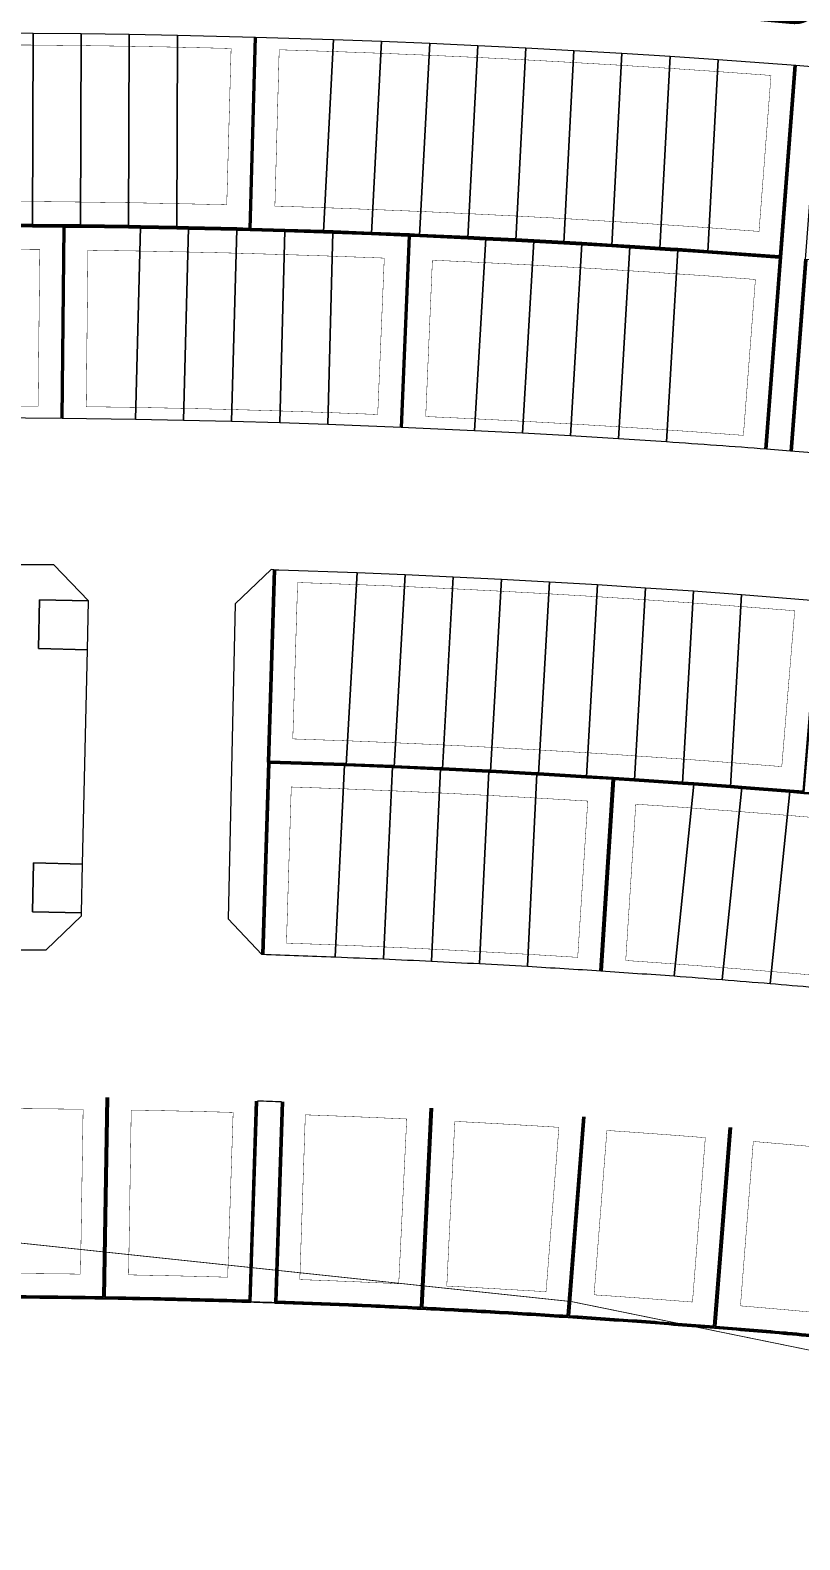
# Model space of a CAD drawing. Header units: centimetres. Extents: x -6122352 to 6876996, y -1694241 to 2592194.
# Drawn here: x 590371 to 686316, y 53907 to 242082 of the extents above; entities that cross this region are included whole.
import ezdxf

# ---------------------------------------------------------------- set-up
doc = ezdxf.new("R2010")
doc.units = ezdxf.units.CM
doc.header["$MEASUREMENT"] = 0
doc.linetypes.add('XR-AR-END-SETTING OUT PLAN$0$23261-XR-AR-SI-GF$0$HIDDEN', pattern=[0.375, 0.25, -0.125])
for name, color, linetype, lineweight, true_color in [('08-Compound Wall-2', 6, 'Continuous', 25, 0xff00ff), ('23585-XR-AR-DAMAC PLOT LIMITS$0$1-End units', 7, 'Continuous', 5, 0xf8991e), ('23585-XR-AR-DAMAC PLOT LIMITS$0$1-Open Space', 7, 'Continuous', 5, 0x90cf5a), ('23585-XR-AR-DAMAC PLOT LIMITS$0$1-Utility', 7, 'Continuous', 5, 0x8db1ff)]:
    doc.layers.add(name, color=color, linetype=linetype, lineweight=lineweight, true_color=true_color)
for name, color, linetype, lineweight in [('23585-XR-AR-BOUNDARY WALLS AND SETBACKS$0$A-ANNO-TEXT', 3, 'Continuous', 25), ('23585-XR-AR-DAMAC PLOT LIMITS$0$1-Mid units', 41, 'Continuous', 5), ('A-ANNO-TEXT', 3, 'Continuous', 25)]:
    doc.layers.add(name, color=color, linetype=linetype, lineweight=lineweight)
for name, color, linetype in [('23585-XR-AR-BOUNDARY WALLS AND SETBACKS$0$cluster name', 2, 'Continuous'), ('23585-XR-AR-BOUNDARY WALLS AND SETBACKS$0$setback', 7, 'XR-AR-END-SETTING OUT PLAN$0$23261-XR-AR-SI-GF$0$HIDDEN'), ('@MI-REF LAYER', 7, 'Continuous')]:
    doc.layers.add(name, color=color, linetype=linetype)
doc.layers.add('23585-XR-AR-DAMAC PLOT LIMITS$0$D-Phase New', color=7, linetype='Continuous', true_color=0x000080)
doc.styles.add('23585-XR-AR-BOUNDARY WALLS AND SETBACKS$0$Arial', font='arialbd.ttf')

# ---------------------------------------------------------------- blocks, each defined once
blk = doc.blocks.new('23585-XR-AR-BOUNDARY WALLS AND SETBACKS$0$A$Cfa569a08')
at = {"layer": '23585-XR-AR-BOUNDARY WALLS AND SETBACKS$0$cluster name', "style": '23585-XR-AR-BOUNDARY WALLS AND SETBACKS$0$Arial', "width": 0.8}
blk.add_text('BALI 3', height=10, rotation=42.2835, dxfattribs=at).set_placement((496672.08, 2769563.12))
blk = doc.blocks.new('23585-XR-AR-BOUNDARY WALLS AND SETBACKS')
at = {"layer": '08-Compound Wall-2'}
for points in [[(496714.79, 2769530.31), (496698.45, 2769547.75)], [(496679.49, 2769563.01), (496695.83, 2769545.57), (496689.32, 2769539.43), (496686.6, 2769536.84), (496685.91, 2769536.18), (496684.98, 2769535.29), (496682.27, 2769532.68), (496680.66, 2769531.13), (496677.95, 2769528.51), (496676.35, 2769526.95), (496673.66, 2769524.32), (496672.06, 2769522.75), (496669.38, 2769520.11), (496667.79, 2769518.53), (496663.54, 2769514.3), (496662.63, 2769513.38), (496659.31, 2769510.04), (496655.93, 2769506.61), (496655.1, 2769505.77), (496651.73, 2769502.33), (496648.78, 2769499.29), (496631.61, 2769515.92)], [(496679.64, 2769563.15), (496696.05, 2769545.64)], [(496714.65, 2769530.17), (496698.24, 2769547.69)], [(496679.77, 2769496.44), (496662.84, 2769513.31), (496663.69, 2769514.16), (496667.93, 2769518.39), (496669.52, 2769519.97), (496672.2, 2769522.61), (496673.8, 2769524.18), (496676.49, 2769526.81), (496678.09, 2769528.37), (496680.79, 2769530.99), (496682.41, 2769532.54), (496685.12, 2769535.15), (496686.05, 2769536.04), (496686.74, 2769536.69), (496689.46, 2769539.29), (496695.97, 2769545.43), (496712.31, 2769527.99)], [(496696.05, 2769545.64), (496712.46, 2769528.12)], [(496730.78, 2769520.19), (496747.02, 2769502.65), (496745.81, 2769501.53), (496741.42, 2769497.44), (496740.4, 2769496.47), (496737.05, 2769493.32), (496736.03, 2769492.35), (496731.68, 2769488.22), (496729.76, 2769486.38), (496727.36, 2769484.06), (496723.05, 2769479.88), (496722.9, 2769479.74), (496718.76, 2769475.69), (496718.61, 2769475.54), (496714.49, 2769471.47), (496714.34, 2769471.32), (496710.24, 2769467.23), (496710.09, 2769467.08), (496706.01, 2769462.98), (496705.86, 2769462.83), (496699.31, 2769456.15), (496682.2, 2769472.84)], [(496631.47, 2769515.77), (496648.64, 2769499.14), (496647.55, 2769498.02), (496643.39, 2769493.69), (496642.36, 2769492.62), (496639.25, 2769489.35), (496638.23, 2769488.27), (496634.11, 2769483.91), (496632.71, 2769482.42), (496630.01, 2769479.52), (496626.23, 2769475.44), (496625.93, 2769475.12), (496622.16, 2769471.02), (496621.87, 2769470.7), (496618.12, 2769466.58), (496617.83, 2769466.27), (496614.1, 2769462.13), (496613.81, 2769461.81), (496610.1, 2769457.66), (496609.81, 2769457.34), (496603.88, 2769450.63), (496585.89, 2769466.37)], [(496650.38, 2769466.02), (496632.93, 2769482.35), (496634.26, 2769483.77), (496638.37, 2769488.14), (496639.4, 2769489.21), (496642.51, 2769492.48), (496643.54, 2769493.56), (496647.69, 2769497.88), (496648.85, 2769499.08), (496651.87, 2769502.19), (496655.24, 2769505.63), (496656.07, 2769506.47), (496659.45, 2769509.9), (496662.7, 2769513.17), (496679.63, 2769496.3)], [(496746.4, 2769468.91), (496729.83, 2769486.16), (496727.5, 2769483.92), (496723.19, 2769479.74), (496723.04, 2769479.59), (496718.9, 2769475.54), (496718.75, 2769475.4), (496714.63, 2769471.33), (496714.48, 2769471.18), (496710.38, 2769467.09), (496710.23, 2769466.94), (496706.15, 2769462.84), (496706.01, 2769462.69), (496699.46, 2769456.01), (496716.55, 2769439.35)], [(496622.02, 2769434.76), (496604.03, 2769450.5), (496609.96, 2769457.21), (496610.25, 2769457.53), (496613.96, 2769461.68), (496614.25, 2769462), (496617.98, 2769466.13), (496618.27, 2769466.45), (496622.02, 2769470.57), (496622.31, 2769470.89), (496626.08, 2769474.99), (496626.37, 2769475.3), (496630.16, 2769479.39), (496632.79, 2769482.21), (496650.24, 2769465.87)], [(496699.24, 2769455.94), (496682.06, 2769472.69)], [(496699.24, 2769455.94), (496716.41, 2769439.21)]]:
    blk.add_lwpolyline(points, dxfattribs=at)
for points in [[(496777.66, 2769497.4), (496762.44, 2769515.89, 0.003768), (496758.57, 2769512.65, 0.003687), (496754.84, 2769509.44), (496754.08, 2769508.77, 0.003738), (496750.36, 2769505.45, 0.002258), (496748.14, 2769503.41), (496747.23, 2769502.57), (496745.95, 2769501.38), (496741.56, 2769497.29), (496740.53, 2769496.33), (496737.19, 2769493.18), (496736.17, 2769492.21), (496731.82, 2769488.07), (496729.97, 2769486.3), (496746.54, 2769469.04)], [(496771.83, 2769467.74), (496788.8, 2769449.58, -0.001809), (496795.06, 2769455.36, -0.0005), (496795.45, 2769455.72, -0.008478), (496802.25, 2769461.71), (496786.19, 2769480.67)], [(496758.52, 2769455.18), (496775.49, 2769437.02, -0.001921), (496782.04, 2769443.26, -0.001922), (496788.65, 2769449.44), (496771.69, 2769467.6)], [(496788.86, 2769449.37, -0.00183), (496795.19, 2769455.21, -0.0005), (496795.59, 2769455.57, -0.008571), (496802.46, 2769461.62)], [(496744.88, 2769441.9), (496762.37, 2769424.25, -0.001922), (496768.83, 2769430.59, -0.001922), (496775.34, 2769436.88), (496758.38, 2769455.04)], [(496775.55, 2769436.8, -0.001943), (496782.18, 2769443.11, -0.001943), (496788.86, 2769449.37)], [(496731.77, 2769428.74), (496749.53, 2769411.35, -0.0019), (496755.82, 2769417.72, -0.001922), (496762.23, 2769424.11), (496744.73, 2769441.76)], [(496762.44, 2769424.03, -0.001943), (496768.97, 2769430.44, -0.001943), (496775.55, 2769436.8)], [(496731.63, 2769428.59), (496749.53, 2769411.07, -0.001943), (496755.96, 2769417.58, -0.001943), (496762.44, 2769424.03)], [(496716.63, 2769413.01), (496734.68, 2769395.93, -0.001404), (496739.45, 2769400.95, -0.000451), (496740.92, 2769402.48, -0.001901), (496747.15, 2769408.92), (496729.39, 2769426.3)], [(496734.76, 2769395.72, -0.001424), (496739.6, 2769400.81, -0.000451), (496741.07, 2769402.34, -0.001943), (496747.43, 2769408.92), (496729.53, 2769426.45)], [(496703.9, 2769399.35), (496722.2, 2769382.54, -0.001835), (496728.35, 2769389.19, -0.000916), (496731.43, 2769392.48, -0.000919), (496734.54, 2769395.78), (496716.49, 2769412.86)], [(496722.28, 2769382.33, -0.001855), (496728.49, 2769389.05, -0.000916), (496731.58, 2769392.35, -0.000939), (496734.76, 2769395.72)]]:
    blk.add_lwpolyline(points, format="xyb", dxfattribs=at)
at = {"layer": '23585-XR-AR-BOUNDARY WALLS AND SETBACKS$0$setback', "ltscale": 40, "const_width": 0.05}
for points in [[(496678.48, 2769560), (496691.81, 2769545.77), (496687.33, 2769541.54), (496684.6, 2769538.94), (496683.91, 2769538.28), (496682.97, 2769537.38), (496680.25, 2769534.77), (496678.64, 2769533.21), (496675.93, 2769530.59), (496674.32, 2769529.03), (496671.63, 2769526.39), (496670.03, 2769524.82), (496667.35, 2769522.17), (496665.75, 2769520.59), (496661.49, 2769516.35), (496660.58, 2769515.43), (496657.25, 2769512.08), (496653.86, 2769508.65), (496653.03, 2769507.8), (496649.65, 2769504.35), (496648.72, 2769503.39), (496634.71, 2769516.95), (496639.41, 2769521.76), (496643.62, 2769526.03), (496647.85, 2769530.28), (496652.09, 2769534.51), (496656.35, 2769538.72), (496660.64, 2769542.91), (496664.94, 2769547.09), (496669.26, 2769551.25), (496673.59, 2769555.38)], [(496685.23, 2769473.79), (496690.4, 2769479.05), (496694.62, 2769483.3), (496698.87, 2769487.53), (496703.14, 2769491.74), (496707.42, 2769495.93), (496711.72, 2769500.1), (496716.04, 2769504.25), (496720.38, 2769508.39), (496724.74, 2769512.5), (496729.68, 2769517.11), (496742.92, 2769502.8), (496739.44, 2769499.55), (496738.41, 2769498.59), (496735.06, 2769495.43), (496734.03, 2769494.46), (496729.68, 2769490.31), (496727.75, 2769488.47), (496725.34, 2769486.15), (496721.03, 2769481.96), (496720.87, 2769481.81), (496716.73, 2769477.76), (496716.57, 2769477.6), (496712.45, 2769473.53), (496712.3, 2769473.38), (496708.19, 2769469.28), (496708.04, 2769469.13), (496703.95, 2769465.02), (496703.8, 2769464.86), (496699.2, 2769460.18)], [(496676.53, 2769495.3), (496672.19, 2769490.92), (496667.99, 2769486.63), (496663.8, 2769482.32), (496659.64, 2769477.99), (496655.49, 2769473.64), (496651.27, 2769469.16), (496637.03, 2769482.49), (496640.48, 2769486.14), (496641.5, 2769487.22), (496644.61, 2769490.48), (496645.63, 2769491.55), (496649.78, 2769495.87), (496650.94, 2769497.06), (496653.95, 2769500.16), (496657.31, 2769503.6), (496658.14, 2769504.44), (496661.51, 2769507.86), (496662.71, 2769509.07)], [(496622.75, 2769437.85), (496608.07, 2769450.69), (496612.13, 2769455.28), (496612.41, 2769455.6), (496616.12, 2769459.74), (496616.41, 2769460.06), (496620.13, 2769464.19), (496620.42, 2769464.5), (496624.16, 2769468.61), (496624.45, 2769468.93), (496628.21, 2769473.02), (496628.5, 2769473.33), (496632.28, 2769477.41), (496632.93, 2769478.11), (496647.17, 2769464.78), (496642.97, 2769460.26), (496638.91, 2769455.84), (496634.86, 2769451.4), (496630.84, 2769446.94), (496626.83, 2769442.47)]]:
    blk.add_lwpolyline(points, close=True, dxfattribs=at)
for points in [[(496709.24, 2769527.16, 0.001766), (496702.36, 2769520.64), (496698.02, 2769516.48), (496693.7, 2769512.3), (496689.41, 2769508.11), (496685.13, 2769503.89), (496680.76, 2769499.54), (496666.95, 2769513.32), (496669.98, 2769516.33), (496671.56, 2769517.9), (496674.24, 2769520.54), (496675.83, 2769522.11), (496678.51, 2769524.73), (496680.11, 2769526.29), (496682.81, 2769528.9), (496684.42, 2769530.45), (496687.12, 2769533.05), (496688.06, 2769533.94), (496688.74, 2769534.59), (496691.45, 2769537.18), (496695.92, 2769541.39)], [(496747.6, 2769472.13, -0.001261), (496752.08, 2769476.37, -0.001229), (496756.46, 2769480.48, -0.001229), (496760.86, 2769484.57, -0.001123), (496764.9, 2769488.29, -0.000417), (496765.29, 2769488.64, -0.004834), (496769.78, 2769492.66, -0.004968), (496774.48, 2769496.7), (496762.05, 2769511.79, 0.001579), (496760.45, 2769510.44, 0.003685), (496756.75, 2769507.26), (496756, 2769506.59, 0.003737), (496752.31, 2769503.3, 0.002258), (496750.11, 2769501.28), (496749.2, 2769500.44), (496747.92, 2769499.26), (496743.54, 2769495.17), (496742.52, 2769494.21), (496739.18, 2769491.07), (496738.16, 2769490.11), (496734.08, 2769486.21)], [(496717.44, 2769442.4, -0.001261), (496721.76, 2769446.79, -0.001229), (496726, 2769451.05, -0.001229), (496730.26, 2769455.29, -0.001229), (496734.54, 2769459.5, -0.001229), (496738.84, 2769463.7, -0.00126), (496743.27, 2769467.98), (496729.75, 2769482.06), (496729.51, 2769481.83), (496725.21, 2769477.66), (496725.06, 2769477.52), (496720.93, 2769473.47), (496720.79, 2769473.33), (496716.67, 2769469.27), (496716.53, 2769469.12), (496712.43, 2769465.04), (496712.29, 2769464.9), (496708.21, 2769460.79), (496708.07, 2769460.65), (496703.49, 2769455.99)], [(496774.98, 2769468.62), (496789.01, 2769453.6, -0.001196), (496793.17, 2769457.42, -0.0005), (496793.57, 2769457.79, -0.0058), (496798.24, 2769461.95), (496784.96, 2769477.64, 0.00525), (496780.4, 2769473.59, 0.001291), (496779.29, 2769472.58, 0.001218)], [(496761.64, 2769456.09), (496775.67, 2769441.07, -0.001299), (496780.12, 2769445.29, -0.001306), (496784.62, 2769449.51), (496770.59, 2769464.53, 0.001279), (496766.11, 2769460.33, 0.001282)], [(496748, 2769442.87), (496762.46, 2769428.27, -0.001309), (496766.88, 2769432.59, -0.001316), (496771.34, 2769436.92), (496757.31, 2769451.94, 0.001274), (496752.91, 2769447.68, 0.001432)], [(496734.81, 2769429.68), (496749.49, 2769415.3, -0.001308), (496753.83, 2769419.69, -0.001307), (496758.2, 2769424.05), (496743.73, 2769438.65, 0.001278), (496739.39, 2769434.31, 0.001355)], [(496719.71, 2769414.08), (496734.64, 2769399.96, -0.000817), (496737.43, 2769402.88, -0.000451), (496738.9, 2769404.42, -0.001309), (496743.2, 2769408.87), (496728.51, 2769423.25, 0.001277), (496724.25, 2769418.83, 0.000503), (496722.58, 2769417.09, 0.000827)], [(496715.59, 2769409.72, 0.001221), (496711.39, 2769405.24, 0.001295), (496706.97, 2769400.47), (496722.1, 2769386.57, -0.001248), (496726.3, 2769391.09, -0.000916), (496729.39, 2769394.4, -0.000333), (496730.52, 2769395.6)]]:
    blk.add_lwpolyline(points, format="xyb", close=True, dxfattribs=at)
blk.add_lwpolyline([(496609.47, 2769490.31), (496613.54, 2769494.71), (496617.64, 2769499.09), (496621.75, 2769503.45), (496625.88, 2769507.79), (496630.54, 2769512.64), (496644.54, 2769499.08), (496641.3, 2769495.7), (496640.27, 2769494.62), (496637.15, 2769491.35), (496636.12, 2769490.27), (496632, 2769485.89), (496630.6, 2769484.4), (496627.89, 2769481.5), (496624.1, 2769477.41)], dxfattribs=at)
at = {"layer": '23585-XR-AR-BOUNDARY WALLS AND SETBACKS$0$A-ANNO-TEXT'}
blk.add_blockref('23585-XR-AR-BOUNDARY WALLS AND SETBACKS$0$A$Cfa569a08', (0, 0), dxfattribs=at)
blk = doc.blocks.new('A$C9d9485f6')
at = {"layer": 'A-ANNO-TEXT', "rotation": 312.4881850805905}
blk.add_blockref('23585-XR-AR-BOUNDARY WALLS AND SETBACKS', (-2377088.53, -1504219.25), dxfattribs=at)
blk = doc.blocks.new('23585-XR-AR-DAMAC PLOT LIMITS')
at = {"layer": '23585-XR-AR-DAMAC PLOT LIMITS$0$1-End units', "color": 251, "true_color": 0x636466}
for points in [[(496696.05, 2769545.64), (496689.39, 2769539.36), (496672.56, 2769556.47), (496679.64, 2769563.15)], [(496655.17, 2769505.7), (496651.8, 2769502.26), (496648.78, 2769499.15), (496631.54, 2769515.84), (496638.34, 2769522.81)], [(496669.45, 2769520.04), (496686.18, 2769502.83), (496679.7, 2769496.37), (496662.7, 2769513.31), (496663.61, 2769514.23), (496667.86, 2769518.46)], [(496723.72, 2769513.59), (496730.86, 2769520.25), (496747.16, 2769502.64), (496745.88, 2769501.46), (496741.49, 2769497.36), (496740.46, 2769496.4)], [(496648.78, 2769499.15), (496647.62, 2769497.95), (496643.46, 2769493.63), (496642.44, 2769492.55), (496624.79, 2769508.83), (496631.54, 2769515.84)], [(496662.7, 2769513.31), (496679.7, 2769496.37), (496673.26, 2769489.87), (496656, 2769506.54), (496659.38, 2769509.97)], [(496639.32, 2769489.28), (496656.58, 2769472.61), (496650.31, 2769465.95), (496632.79, 2769482.35), (496634.18, 2769483.84), (496638.3, 2769488.2)], [(496632.79, 2769482.35), (496650.31, 2769465.95), (496644.08, 2769459.25), (496626.3, 2769475.37), (496630.09, 2769479.46)], [(496706.08, 2769462.91), (496705.93, 2769462.76), (496699.24, 2769455.94), (496682.06, 2769472.69), (496682.49, 2769473.14), (496689.33, 2769480.1)]]:
    blk.add_lwpolyline(points, close=True, dxfattribs=at)
for points in [[(496721.37, 2769536.39), (496719.37, 2769534.56), (496714.65, 2769530.17), (496698.24, 2769547.69), (496698.29, 2769547.73), (496703.09, 2769552.19), (496704.95, 2769553.89), (496705.19, 2769554.11, -0.001065), (496706.45, 2769555.26)], [(496712.46, 2769528.12, 0.002323), (496703.39, 2769519.55), (496686.67, 2769536.76), (496689.39, 2769539.36), (496696.05, 2769545.64)], [(496737.12, 2769493.25), (496736.1, 2769492.28), (496731.75, 2769488.15), (496729.83, 2769486.3), (496746.47, 2769468.98, -0.001874), (496753.11, 2769475.28)], [(496729.83, 2769486.3), (496727.43, 2769483.99), (496723.12, 2769479.81), (496722.97, 2769479.66), (496739.88, 2769462.62, -0.001874), (496746.47, 2769468.98)], [(496705.93, 2769462.76), (496699.24, 2769455.94), (496716.41, 2769439.21, -0.001875), (496722.83, 2769445.73)]]:
    blk.add_lwpolyline(points, format="xyb", close=True, dxfattribs=at)
at = {"layer": '23585-XR-AR-DAMAC PLOT LIMITS$0$1-Mid units', "color": 251, "true_color": 0x636466}
for points in [[(496689.39, 2769539.36), (496686.67, 2769536.76), (496685.98, 2769536.11), (496685.05, 2769535.22), (496668.22, 2769552.33), (496672.56, 2769556.47)], [(496685.05, 2769535.22), (496682.34, 2769532.61), (496680.72, 2769531.06), (496663.89, 2769548.17), (496668.22, 2769552.33)], [(496680.72, 2769531.06), (496678.02, 2769528.44), (496676.42, 2769526.88), (496659.59, 2769543.99), (496663.89, 2769548.17)], [(496676.42, 2769526.88), (496673.73, 2769524.25), (496672.13, 2769522.68), (496655.3, 2769539.79), (496659.59, 2769543.99)], [(496672.13, 2769522.68), (496669.45, 2769520.04), (496667.86, 2769518.46), (496651.03, 2769535.57), (496655.3, 2769539.79)], [(496667.86, 2769518.46), (496663.61, 2769514.23), (496646.78, 2769531.34), (496651.03, 2769535.57)], [(496686.67, 2769536.76), (496703.39, 2769519.55), (496699.06, 2769515.4), (496682.34, 2769532.61), (496685.05, 2769535.22), (496685.98, 2769536.11)], [(496682.34, 2769532.61), (496699.06, 2769515.4), (496694.75, 2769511.23), (496678.02, 2769528.44), (496680.72, 2769531.06)], [(496663.61, 2769514.23), (496662.7, 2769513.31), (496659.38, 2769509.97), (496642.55, 2769527.08), (496646.78, 2769531.34)], [(496678.02, 2769528.44), (496694.75, 2769511.23), (496690.46, 2769507.04), (496673.73, 2769524.25), (496676.42, 2769526.88)], [(496659.38, 2769509.97), (496656, 2769506.54), (496655.17, 2769505.7), (496638.34, 2769522.81), (496642.55, 2769527.08)], [(496673.73, 2769524.25), (496690.46, 2769507.04), (496686.18, 2769502.83), (496669.45, 2769520.04), (496672.13, 2769522.68)], [(496719.35, 2769509.48), (496723.72, 2769513.59), (496740.46, 2769496.4), (496737.12, 2769493.25), (496736.1, 2769492.28)], [(496736.1, 2769492.28), (496731.75, 2769488.15), (496715.01, 2769505.34), (496719.35, 2769509.48)], [(496642.44, 2769492.55), (496639.32, 2769489.28), (496638.3, 2769488.2), (496620.66, 2769504.48), (496624.79, 2769508.83)], [(496656, 2769506.54), (496673.26, 2769489.87), (496669.06, 2769485.58), (496651.8, 2769502.26), (496655.17, 2769505.7)], [(496731.75, 2769488.15), (496729.83, 2769486.3), (496727.43, 2769483.99), (496710.68, 2769501.18), (496715.01, 2769505.34)], [(496638.3, 2769488.2), (496634.18, 2769483.84), (496616.54, 2769500.11), (496620.66, 2769504.48)], [(496651.8, 2769502.26), (496669.06, 2769485.58), (496664.88, 2769481.27), (496647.62, 2769497.95), (496648.78, 2769499.15)], [(496634.18, 2769483.84), (496632.79, 2769482.35), (496630.09, 2769479.46), (496612.45, 2769495.73), (496616.54, 2769500.11)], [(496727.43, 2769483.99), (496723.12, 2769479.81), (496706.37, 2769497), (496710.68, 2769501.18)], [(496647.62, 2769497.95), (496664.88, 2769481.27), (496660.72, 2769476.95), (496643.46, 2769493.63)], [(496723.12, 2769479.81), (496722.97, 2769479.66), (496718.83, 2769475.61), (496702.08, 2769492.81), (496706.37, 2769497)], [(496630.09, 2769479.46), (496626.3, 2769475.37), (496626.01, 2769475.05), (496608.37, 2769491.33), (496612.45, 2769495.73)], [(496643.46, 2769493.63), (496660.72, 2769476.95), (496656.58, 2769472.61), (496639.32, 2769489.28), (496642.44, 2769492.55)], [(496718.83, 2769475.61), (496718.68, 2769475.47), (496714.56, 2769471.4), (496697.81, 2769488.59), (496702.08, 2769492.81)], [(496714.56, 2769471.4), (496714.41, 2769471.25), (496710.31, 2769467.16), (496693.56, 2769484.36), (496697.81, 2769488.59)], [(496710.31, 2769467.16), (496710.16, 2769467.01), (496706.08, 2769462.91), (496689.33, 2769480.1), (496693.56, 2769484.36)]]:
    blk.add_lwpolyline(points, close=True, dxfattribs=at)
for points in [[(496750.3, 2769505.52, 0.002258), (496748.07, 2769503.49), (496747.16, 2769502.64), (496745.88, 2769501.46), (496761.88, 2769483.47, -0.001123), (496765.92, 2769487.18, -0.000417), (496766.3, 2769487.53)], [(496745.88, 2769501.46), (496741.49, 2769497.36), (496757.48, 2769479.38, -0.001229), (496761.88, 2769483.47)], [(496741.49, 2769497.36), (496740.46, 2769496.4), (496737.12, 2769493.25), (496753.11, 2769475.28, -0.001229), (496757.48, 2769479.38)], [(496722.97, 2769479.66), (496718.83, 2769475.61), (496718.68, 2769475.47), (496735.59, 2769458.43, -0.001229), (496739.88, 2769462.62)], [(496718.68, 2769475.47), (496714.56, 2769471.4), (496714.41, 2769471.25), (496731.31, 2769454.22, -0.001229), (496735.59, 2769458.43)], [(496714.41, 2769471.25), (496710.31, 2769467.16), (496710.16, 2769467.01), (496727.06, 2769449.99, -0.001229), (496731.31, 2769454.22)], [(496710.16, 2769467.01), (496706.08, 2769462.91), (496705.93, 2769462.76), (496722.83, 2769445.73, -0.001229), (496727.06, 2769449.99)]]:
    blk.add_lwpolyline(points, format="xyb", close=True, dxfattribs=at)
at = {"layer": '23585-XR-AR-DAMAC PLOT LIMITS$0$1-Open Space', "color": 251, "true_color": 0x636466}
for points in [[(496698.24, 2769547.69), (496714.65, 2769530.17), (496712.46, 2769528.12), (496696.05, 2769545.64), (496679.64, 2769563.15), (496681.83, 2769565.19), (496697.9, 2769548.05)], [(496699.24, 2769455.94), (496682.06, 2769472.69), (496681.83, 2769472.46), (496681.93, 2769466.28), (496710.29, 2769439.1), (496716.42, 2769439.2)]]:
    blk.add_lwpolyline(points, close=True, dxfattribs=at)
blk.add_lwpolyline([(496802.46, 2769461.62, 0.008571), (496795.59, 2769455.57, 0.0005), (496795.19, 2769455.21, 0.00183), (496788.86, 2769449.37, 0.001943), (496782.18, 2769443.11, 0.001943), (496775.55, 2769436.8, 0.001943), (496768.97, 2769430.44, 0.001943), (496762.44, 2769424.03, 0.001943), (496755.96, 2769417.58, 0.001943), (496749.53, 2769411.07, 0.000637), (496747.43, 2769408.92, 0.001943), (496741.07, 2769402.34, 0.000451), (496739.6, 2769400.81, 0.001424), (496734.76, 2769395.72, 0.000939), (496731.58, 2769392.35, 0.000916), (496728.49, 2769389.05, 0.001855), (496722.28, 2769382.33, 0.001855)], format="xyb", dxfattribs=at)
for points in [[(496673.71, 2769448.81), (496669.49, 2769444.4), (496665.09, 2769448.63), (496669.31, 2769453.03), (496663.11, 2769452.87, 0.00135), (496658.24, 2769447.64), (496675.87, 2769431.33), (496677.13, 2769432.69), (496695.13, 2769416.83, -0.000777), (496697.84, 2769419.74), (496697.67, 2769425.85), (496697.4, 2769426.1), (496693.18, 2769421.7), (496688.78, 2769425.92), (496693, 2769430.32)], [(496731.63, 2769428.59, 0.000624), (496729.53, 2769426.45), (496747.43, 2769408.92, -0.000637), (496749.53, 2769411.07)]]:
    blk.add_lwpolyline(points, format="xyb", close=True, dxfattribs=at)
at = {"layer": '23585-XR-AR-DAMAC PLOT LIMITS$0$1-Utility', "color": 251, "true_color": 0x636466}
for points in [[(496669.31, 2769453.03), (496665.09, 2769448.63), (496669.49, 2769444.4), (496673.71, 2769448.81)], [(496693, 2769430.32), (496688.78, 2769425.92), (496693.18, 2769421.7), (496697.4, 2769426.1)]]:
    blk.add_lwpolyline(points, close=True, dxfattribs=at)
at = {"layer": '23585-XR-AR-DAMAC PLOT LIMITS$0$D-Phase New', "color": 8, "const_width": 0.1}
blk.add_lwpolyline([(496900.1, 2769610.96), (496921.28, 2769621.25), (496936.56, 2769633.58), (496885.44, 2769737.97), (496874.35, 2769760.79), (496832.05, 2769846.37, 0.006928), (496746.31, 2769775.07, 0.049904), (496192.24, 2769196.16), (496366.34, 2769035.68), (496464.74, 2769146.2), (496601.21, 2769277.62), (496681.41, 2769354.87), (496699.47, 2769372.26), (496774.4, 2769438.43), (496894.23, 2769525.45), (496932.27, 2769551.82, -0.033948)], format="xyb", close=True, dxfattribs=at)
blk.add_lwpolyline([(497536.81, 2769352.14), (497584.9, 2769406.41), (497631.67, 2769450.47), (497321.18, 2769786.63), (497249.2, 2769738.1), (497196.84, 2769708.74), (496968.84, 2769577.18), (496894.23, 2769525.45), (496774.4, 2769438.43), (496699.47, 2769372.26), (496681.41, 2769354.87), (497226.77, 2768802.17), (497256.16, 2768835.96), (497300.28, 2768896.74), (497338.9, 2768961.17), (497371.7, 2769028.74), (497381.73, 2769055.04), (497333.11, 2769183.1), (497381.2, 2769282.03), (497510.83, 2769316.9)], close=True, dxfattribs=at)
blk = doc.blocks.new('A$Cf093b529')
at = {"layer": 'A-ANNO-TEXT'}
blk.add_blockref('23585-XR-AR-DAMAC PLOT LIMITS', (-495391.99, -2768603.44), dxfattribs=at)

msp = doc.modelspace()

# ---------------------------------------------------------------- block references
at = {"layer": '@MI-REF LAYER', "xscale": 1000, "yscale": 1000, "zscale": 1000}
msp.add_blockref('A$C9d9485f6', (-23958.95046, 48155.57226), dxfattribs=at)
at = {"layer": '@MI-REF LAYER', "xscale": 1000, "yscale": 1000, "zscale": 1000, "rotation": 312.4882903633292}
msp.add_blockref('A$Cf093b529', (-891608.73293, 539022.72011), dxfattribs=at)

doc.saveas('drawing.dxf')
